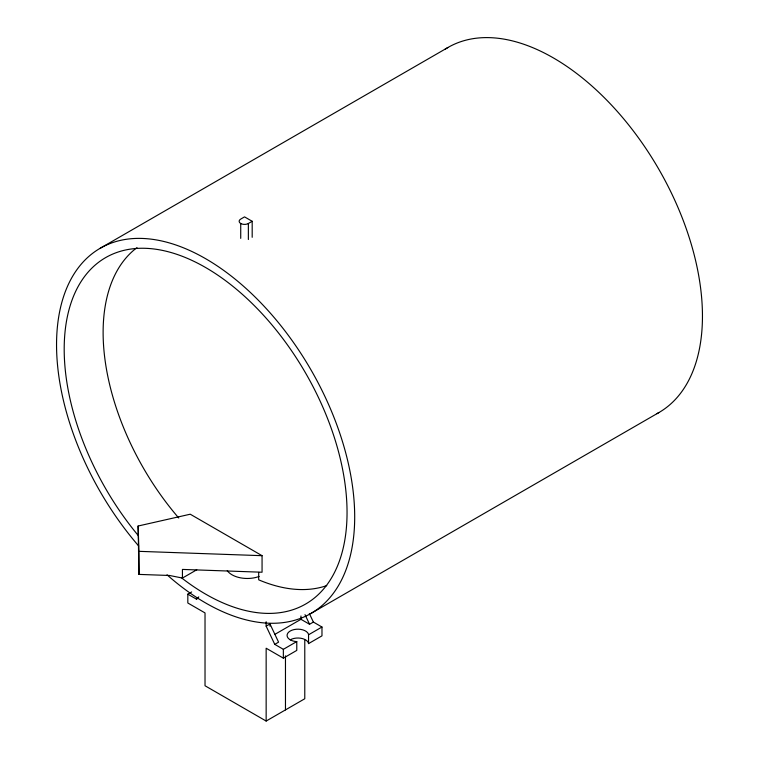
<?xml version="1.0" encoding="UTF-8"?>
<svg xmlns="http://www.w3.org/2000/svg" width="759" height="759" viewBox="0 0 759 759"><rect width="100%" height="100%" fill="white"/><g stroke="black" fill="none" stroke-linecap="round" stroke-linejoin="round"><path stroke-width="1.14" d="M304.776 640.017L304.776 698.754L266.153 721.05L205.025 685.756L205.025 612.93L187.824 602.997L187.824 594.174L196.42 599.136L198.763 596.878M100.216 248.259L447.971 47.485M252.187 221.286L244.54 216.875L240.726 219.085A5.408 3.121 0 0 0 240.726 223.497A5.408 3.121 0 0 0 248.364 223.497L252.187 221.286L252.187 237.311M182.435 578.054L182.435 569.421L262.064 572.229L262.064 555.683L190.243 514.213L138.11 526.025L138.954 574.402L169.551 575.483L182.435 578.054L196.761 569.781M187.824 594.174L191.657 591.954M196.42 599.136L198.336 598.035M266.153 626.156L269.976 623.955L278.572 642.152L274.758 644.363L266.153 626.156L266.153 621.744M274.815 634.401L300.953 619.306L309.558 624.268L313.382 622.067L321.977 627.029L321.977 635.852L308.552 643.604L308.334 642.636A10.816 6.243 0 0 0 290.242 639.837M311.029 613.405L658.784 412.621M274.758 644.363L283.354 649.324L296.778 641.573L296.778 650.406L283.354 658.157L266.153 648.224L266.153 721.05M308.552 643.604L308.552 634.78L321.977 627.029M138.11 526.025L138.954 551.338L262.064 555.683M296.778 641.573L295.09 641.45A10.816 6.243 0 0 1 290.242 631.004A10.816 6.243 0 0 1 308.334 633.803L308.552 634.78M309.33 613.5L313.382 622.067M305.004 614.629L309.558 624.268M300.953 615.995L300.953 619.306M285.469 655.871L285.469 709.902M283.354 649.324L283.354 658.157M269.976 623.955L269.976 626.156M258.686 572.4L258.686 579.829A194.598 112.351 60 0 0 326.74 585.606M248.364 223.497L248.364 239.512M240.726 223.497L240.726 238.373M138.954 551.338L138.954 574.402M259.142 576.442A21.622 12.486 0 0 1 227.254 570.635M178.744 517.999A194.598 112.351 60 0 1 137.009 247.624M137.958 535.171A200.006 115.472 60 0 1 119.068 251.713A200.006 115.472 60 0 1 342.812 470.381A200.006 115.472 60 0 1 181.97 578.178M138.679 545.987A210.812 121.715 60 0 1 115.472 241.694A210.812 121.715 60 0 1 351.901 482.126A210.812 121.715 60 0 1 167.037 574.819M445.078 49.24A210.812 121.715 60 0 1 658.3 168.346A210.812 121.715 60 0 1 656.82 413.721"/></g></svg>
